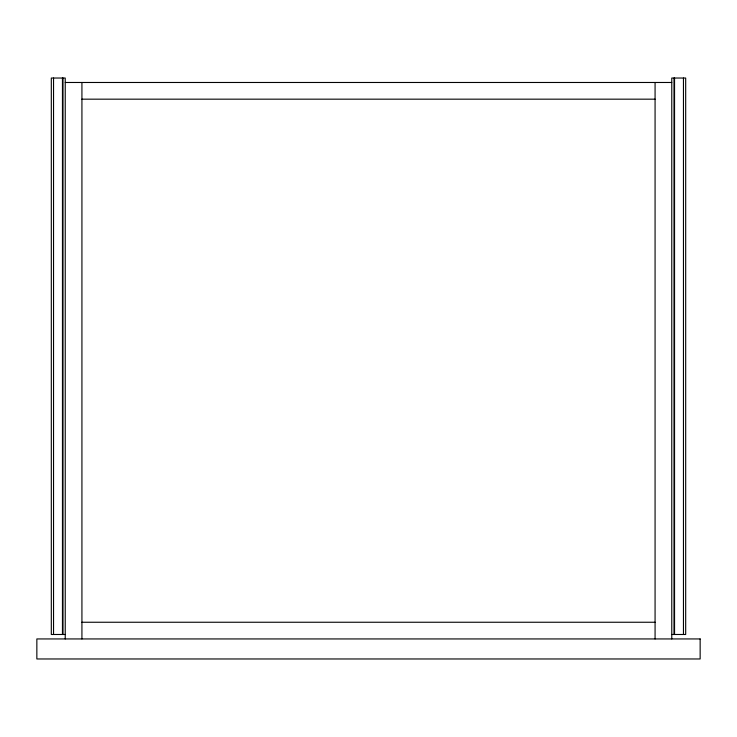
<?xml version="1.0" encoding="UTF-8"?>
<svg xmlns="http://www.w3.org/2000/svg" width="737" height="737" viewBox="0 0 737 737"><rect width="100%" height="100%" fill="white"/><g stroke="black" fill="none" stroke-linecap="round" stroke-linejoin="round"><path stroke-width="1.11" d="M65.234 82.48L671.766 82.48M81.927 99.173L655.073 99.173M81.927 622.249L655.073 622.249M65.234 634.483L51.314 634.483L51.314 78.03L65.234 78.03L65.234 638.942M671.766 634.483L685.686 634.483L685.686 78.03L671.766 78.03L671.766 638.942M683.457 78.03L683.457 634.483M674.548 78.03L674.548 634.483M673.996 78.03L673.996 634.483M655.073 82.48L655.073 638.942M81.927 82.48L81.927 638.942M63.004 78.03L63.004 634.483M62.452 78.03L62.452 634.483M53.543 78.03L53.543 634.483M700.15 638.942L36.85 638.942L36.85 658.97L700.15 658.97L700.15 638.942"/></g></svg>
